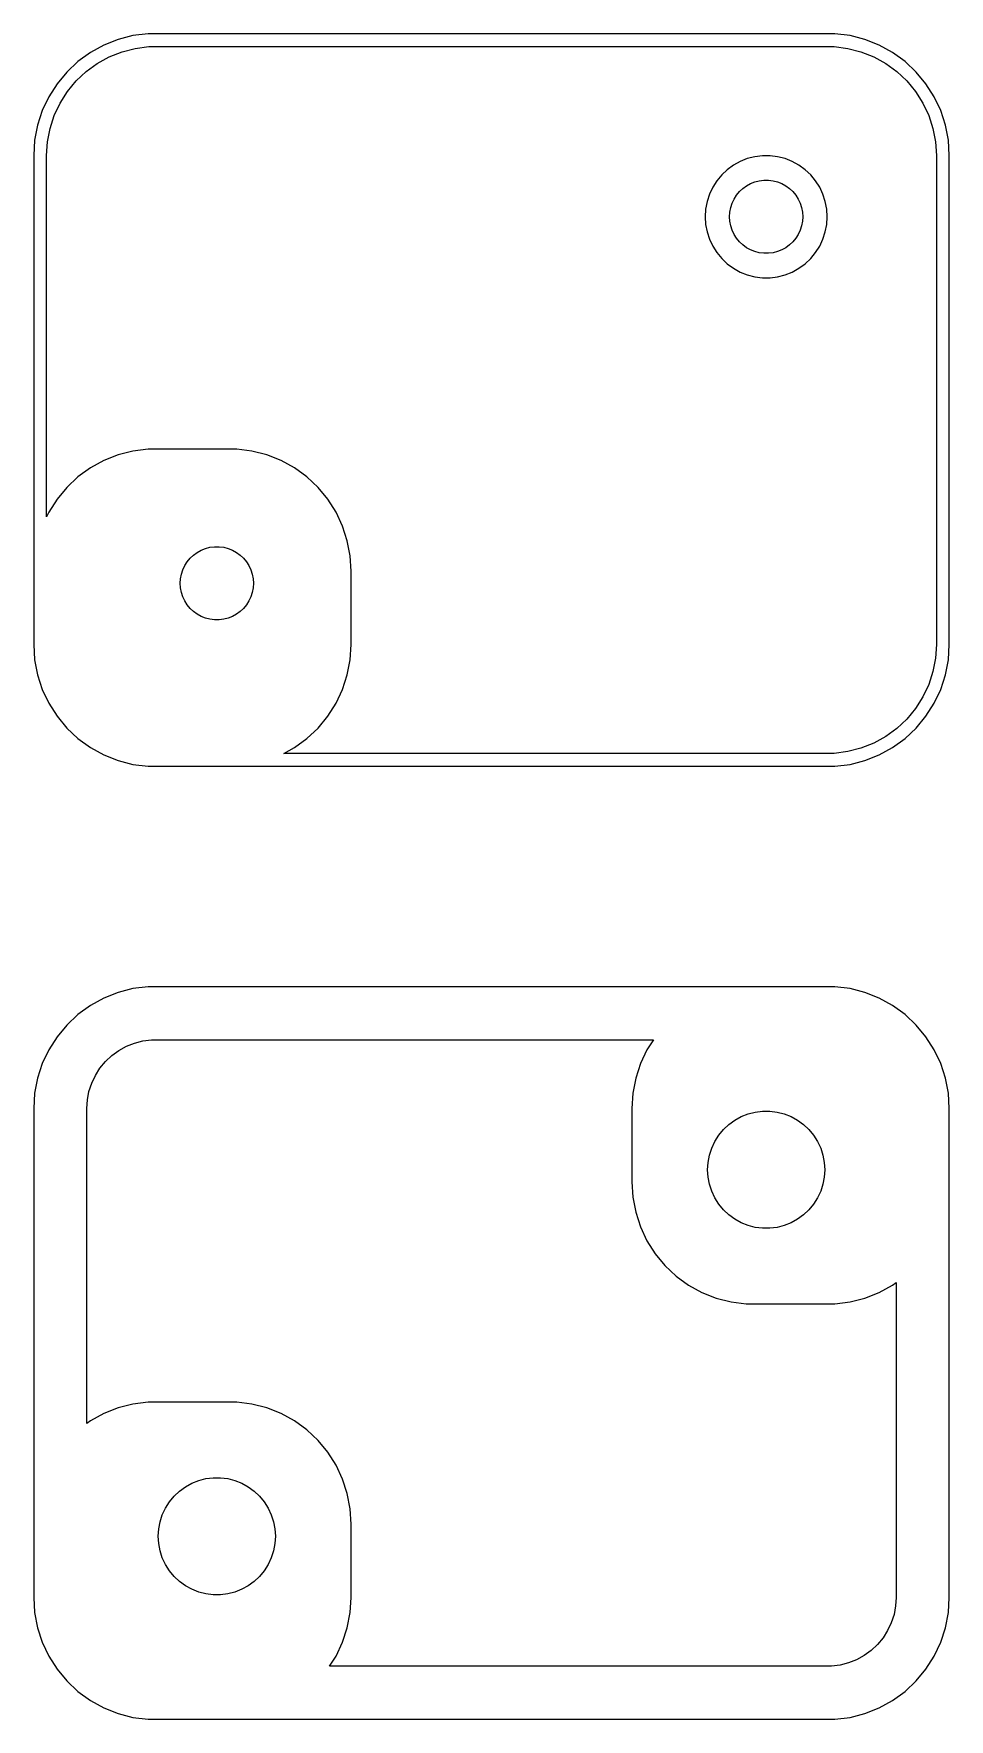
# Model space of a CAD drawing. Header units: metres. Extents: x -18.8 to 18.8, y 63 to 132.
import ezdxf

# ---------------------------------------------------------------- set-up
doc = ezdxf.new("R2010")
doc.units = ezdxf.units.M

msp = doc.modelspace()

# ---------------------------------------------------------------- linework, layer by layer
for p, q in [((-15.2951, 131.755), (-15.8789, 131.524)), ((-14.6869, 131.911), (-15.2951, 131.755)), ((-14.0639, 131.99), (-14.6869, 131.911)), ((14.0639, 131.99), (-14.0639, 131.99)), ((14.6869, 131.911), (14.0639, 131.99)), ((15.2951, 131.755), (14.6869, 131.911)), ((15.8789, 131.524), (15.2951, 131.755)), ((-16.4291, 131.222), (-16.9371, 130.853)), ((-15.8789, 131.524), (-16.4291, 131.222)), ((-15.6526, 131.043), (-15.1308, 131.25)), ((-15.1308, 131.25), (-14.5873, 131.389)), ((-14.5873, 131.389), (-14.0306, 131.46)), ((-14.0306, 131.46), (14.0306, 131.46)), ((14.0306, 131.46), (14.5873, 131.389)), ((14.5873, 131.389), (15.1308, 131.25)), ((15.1308, 131.25), (15.6526, 131.043)), ((16.4291, 131.222), (15.8789, 131.524)), ((16.9371, 130.853), (16.4291, 131.222)), ((-17.3948, 130.423), (-17.7951, 129.939)), ((-16.9371, 130.853), (-17.3948, 130.423)), ((-17.0074, 130.059), (-16.5983, 130.443)), ((-16.5983, 130.443), (-16.1444, 130.773)), ((-16.1444, 130.773), (-15.6526, 131.043)), ((15.6526, 131.043), (16.1444, 130.773)), ((16.1444, 130.773), (16.5983, 130.443)), ((16.5983, 130.443), (17.0074, 130.059)), ((17.3948, 130.423), (16.9371, 130.853)), ((17.7951, 129.939), (17.3948, 130.423)), ((-17.7951, 129.939), (-18.1315, 129.409)), ((-17.3651, 129.627), (-17.0074, 130.059)), ((17.0074, 130.059), (17.3651, 129.627)), ((18.1315, 129.409), (17.7951, 129.939)), ((-18.1315, 129.409), (-18.3989, 128.841)), ((-17.9047, 128.645), (-17.6658, 129.153)), ((-17.6658, 129.153), (-17.3651, 129.627)), ((17.3651, 129.627), (17.6658, 129.153)), ((17.6658, 129.153), (17.9047, 128.645)), ((18.3989, 128.841), (18.1315, 129.409)), ((-18.3989, 128.841), (-18.5929, 128.243)), ((-18.0782, 128.111), (-17.9047, 128.645)), ((17.9047, 128.645), (18.0782, 128.111)), ((18.5929, 128.243), (18.3989, 128.841)), ((-18.7106, 127.627), (-18.75, 127)), ((-18.5929, 128.243), (-18.7106, 127.627)), ((-18.1833, 127.56), (-18.0782, 128.111)), ((18.0782, 128.111), (18.1833, 127.56)), ((18.7106, 127.627), (18.5929, 128.243)), ((18.75, 127), (18.7106, 127.627)), ((-18.75, 127), (-18.75, 107)), ((-18.2185, 127), (-18.1833, 127.56)), ((-18.2185, 112.224), (-18.2185, 127)), ((10.7815, 126.956), (10.4774, 126.878)), ((11.093, 126.995), (10.7815, 126.956)), ((11.407, 126.995), (11.093, 126.995)), ((11.7184, 126.956), (11.407, 126.995)), ((12.0225, 126.878), (11.7184, 126.956)), ((18.1833, 127.56), (18.2185, 127)), ((18.2185, 127), (18.2185, 107)), ((18.75, 107), (18.75, 127)), ((9.65643, 126.426), (9.42757, 126.211)), ((9.91043, 126.611), (9.65643, 126.426)), ((10.1855, 126.762), (9.91043, 126.611)), ((10.4774, 126.878), (10.1855, 126.762)), ((12.3144, 126.762), (12.0225, 126.878)), ((12.5896, 126.611), (12.3144, 126.762)), ((12.8436, 126.426), (12.5896, 126.611)), ((13.0724, 126.211), (12.8436, 126.426)), ((9.05922, 125.704), (8.92555, 125.42)), ((9.22745, 125.969), (9.05922, 125.704)), ((9.42757, 126.211), (9.22745, 125.969)), ((10.1565, 125.527), (10.2939, 125.656)), ((10.2939, 125.656), (10.4463, 125.766)), ((10.4463, 125.766), (10.6113, 125.857)), ((10.6113, 125.857), (10.7865, 125.927)), ((10.7865, 125.927), (10.9689, 125.973)), ((10.9689, 125.973), (11.1558, 125.997)), ((11.1558, 125.997), (11.3442, 125.997)), ((11.3442, 125.997), (11.5311, 125.973)), ((11.5311, 125.973), (11.7135, 125.927)), ((11.7135, 125.927), (11.8887, 125.857)), ((11.8887, 125.857), (12.0537, 125.766)), ((12.0537, 125.766), (12.2061, 125.656)), ((12.2061, 125.656), (12.3434, 125.527)), ((13.2725, 125.969), (13.0724, 126.211)), ((13.4408, 125.704), (13.2725, 125.969)), ((13.5744, 125.42), (13.4408, 125.704)), ((8.82854, 125.122), (8.7697, 124.813)), ((8.92555, 125.42), (8.82854, 125.122)), ((9.76183, 124.688), (9.79712, 124.873)), ((9.79712, 124.873), (9.85533, 125.052)), ((9.85533, 125.052), (9.93553, 125.223)), ((9.93553, 125.223), (10.0365, 125.382)), ((10.0365, 125.382), (10.1565, 125.527)), ((12.3434, 125.527), (12.4635, 125.382)), ((12.4635, 125.382), (12.5645, 125.223)), ((12.5645, 125.223), (12.6447, 125.052)), ((12.6447, 125.052), (12.7029, 124.873)), ((12.7029, 124.873), (12.7382, 124.688)), ((13.6714, 125.122), (13.5744, 125.42)), ((13.7303, 124.813), (13.6714, 125.122)), ((8.7697, 124.813), (8.75, 124.5)), ((8.75, 124.5), (8.7697, 124.187)), ((8.7697, 124.187), (8.82854, 123.878)), ((9.75, 124.5), (9.76183, 124.688)), ((9.76183, 124.312), (9.75, 124.5)), ((9.79712, 124.127), (9.76183, 124.312)), ((12.7382, 124.312), (12.7029, 124.127)), ((12.7382, 124.688), (12.75, 124.5)), ((12.75, 124.5), (12.7382, 124.312)), ((13.6714, 123.878), (13.7303, 124.187)), ((13.75, 124.5), (13.7303, 124.813)), ((13.7303, 124.187), (13.75, 124.5)), ((8.82854, 123.878), (8.92555, 123.58)), ((8.92555, 123.58), (9.05922, 123.296)), ((9.85533, 123.948), (9.79712, 124.127)), ((9.93553, 123.777), (9.85533, 123.948)), ((10.0365, 123.618), (9.93553, 123.777)), ((10.1565, 123.473), (10.0365, 123.618)), ((12.4635, 123.618), (12.3434, 123.473)), ((12.5645, 123.777), (12.4635, 123.618)), ((12.6447, 123.948), (12.5645, 123.777)), ((12.7029, 124.127), (12.6447, 123.948)), ((13.4408, 123.296), (13.5744, 123.58)), ((13.5744, 123.58), (13.6714, 123.878)), ((9.05922, 123.296), (9.22745, 123.031)), ((9.22745, 123.031), (9.42757, 122.789)), ((9.42757, 122.789), (9.65643, 122.574)), ((10.2939, 123.344), (10.1565, 123.473)), ((10.4463, 123.234), (10.2939, 123.344)), ((10.6113, 123.143), (10.4463, 123.234)), ((10.7865, 123.073), (10.6113, 123.143)), ((10.9689, 123.027), (10.7865, 123.073)), ((11.1558, 123.003), (10.9689, 123.027)), ((11.3442, 123.003), (11.1558, 123.003)), ((11.5311, 123.027), (11.3442, 123.003)), ((11.7135, 123.073), (11.5311, 123.027)), ((11.8887, 123.143), (11.7135, 123.073)), ((12.0537, 123.234), (11.8887, 123.143)), ((12.2061, 123.344), (12.0537, 123.234)), ((12.3434, 123.473), (12.2061, 123.344)), ((12.8436, 122.574), (13.0724, 122.789)), ((13.0724, 122.789), (13.2725, 123.031)), ((13.2725, 123.031), (13.4408, 123.296)), ((9.65643, 122.574), (9.91043, 122.389)), ((9.91043, 122.389), (10.1855, 122.238)), ((10.1855, 122.238), (10.4774, 122.122)), ((10.4774, 122.122), (10.7815, 122.044)), ((11.7184, 122.044), (12.0225, 122.122)), ((12.0225, 122.122), (12.3144, 122.238)), ((12.3144, 122.238), (12.5896, 122.389)), ((12.5896, 122.389), (12.8436, 122.574)), ((10.7815, 122.044), (11.093, 122.005)), ((11.093, 122.005), (11.407, 122.005)), ((11.407, 122.005), (11.7184, 122.044)), ((-15.8789, 114.524), (-16.4291, 114.222)), ((-15.2951, 114.755), (-15.8789, 114.524)), ((-14.6869, 114.911), (-15.2951, 114.755)), ((-14.0639, 114.99), (-14.6869, 114.911)), ((-10.436, 114.99), (-14.0639, 114.99)), ((-9.81308, 114.911), (-10.436, 114.99)), ((-9.20491, 114.755), (-9.81308, 114.911)), ((-8.62109, 114.524), (-9.20491, 114.755)), ((-8.07086, 114.222), (-8.62109, 114.524)), ((-16.9371, 113.853), (-17.3948, 113.423)), ((-16.4291, 114.222), (-16.9371, 113.853)), ((-7.56287, 113.853), (-8.07086, 114.222)), ((-7.10515, 113.423), (-7.56287, 113.853)), ((-17.3948, 113.423), (-17.7951, 112.939)), ((-6.70491, 112.939), (-7.10515, 113.423)), ((-17.7951, 112.939), (-18.1315, 112.409)), ((-6.36845, 112.409), (-6.70491, 112.939)), ((-18.1315, 112.409), (-18.2185, 112.224)), ((-6.1011, 111.841), (-6.36845, 112.409)), ((-5.90707, 111.243), (-6.1011, 111.841)), ((-5.78941, 110.627), (-5.90707, 111.243)), ((-12.5645, 110.223), (-12.4635, 110.382)), ((-12.4635, 110.382), (-12.3434, 110.527)), ((-12.3434, 110.527), (-12.2061, 110.656)), ((-12.2061, 110.656), (-12.0537, 110.766)), ((-12.0537, 110.766), (-11.8887, 110.857)), ((-11.8887, 110.857), (-11.7135, 110.927)), ((-11.7135, 110.927), (-11.5311, 110.973)), ((-11.5311, 110.973), (-11.3442, 110.997)), ((-11.3442, 110.997), (-11.1558, 110.997)), ((-11.1558, 110.997), (-10.9689, 110.973)), ((-10.9689, 110.973), (-10.7865, 110.927)), ((-10.7865, 110.927), (-10.6113, 110.857)), ((-10.6113, 110.857), (-10.4463, 110.766)), ((-10.4463, 110.766), (-10.2939, 110.656)), ((-10.2939, 110.656), (-10.1565, 110.527)), ((-10.1565, 110.527), (-10.0365, 110.382)), ((-10.0365, 110.382), (-9.93553, 110.223)), ((-5.75, 110), (-5.78941, 110.627)), ((-12.75, 109.5), (-12.7382, 109.688)), ((-12.7382, 109.688), (-12.7029, 109.873)), ((-12.7029, 109.873), (-12.6447, 110.052)), ((-12.6447, 110.052), (-12.5645, 110.223)), ((-9.93553, 110.223), (-9.85533, 110.052)), ((-9.85533, 110.052), (-9.79712, 109.873)), ((-9.79712, 109.873), (-9.76183, 109.688)), ((-9.76183, 109.688), (-9.75, 109.5)), ((-5.75, 107), (-5.75, 110)), ((-12.7382, 109.312), (-12.75, 109.5)), ((-12.7029, 109.127), (-12.7382, 109.312)), ((-12.6447, 108.948), (-12.7029, 109.127)), ((-9.79712, 109.127), (-9.85533, 108.948)), ((-9.76183, 109.312), (-9.79712, 109.127)), ((-9.75, 109.5), (-9.76183, 109.312)), ((-12.5645, 108.777), (-12.6447, 108.948)), ((-12.4635, 108.618), (-12.5645, 108.777)), ((-12.3434, 108.473), (-12.4635, 108.618)), ((-12.2061, 108.344), (-12.3434, 108.473)), ((-12.0537, 108.234), (-12.2061, 108.344)), ((-10.2939, 108.344), (-10.4463, 108.234)), ((-10.1565, 108.473), (-10.2939, 108.344)), ((-10.0365, 108.618), (-10.1565, 108.473)), ((-9.93553, 108.777), (-10.0365, 108.618)), ((-9.85533, 108.948), (-9.93553, 108.777)), ((-11.8887, 108.143), (-12.0537, 108.234)), ((-11.7135, 108.073), (-11.8887, 108.143)), ((-11.5311, 108.027), (-11.7135, 108.073)), ((-11.3442, 108.003), (-11.5311, 108.027)), ((-11.1558, 108.003), (-11.3442, 108.003)), ((-10.9689, 108.027), (-11.1558, 108.003)), ((-10.7865, 108.073), (-10.9689, 108.027)), ((-10.6113, 108.143), (-10.7865, 108.073)), ((-10.4463, 108.234), (-10.6113, 108.143)), ((-18.75, 107), (-18.7106, 106.373)), ((-5.78941, 106.373), (-5.75, 107)), ((18.2185, 107), (18.1833, 106.44)), ((18.7106, 106.373), (18.75, 107)), ((-18.7106, 106.373), (-18.5929, 105.757)), ((-5.90707, 105.757), (-5.78941, 106.373)), ((18.1833, 106.44), (18.0782, 105.889)), ((18.5929, 105.757), (18.7106, 106.373)), ((-18.5929, 105.757), (-18.3989, 105.159)), ((-6.1011, 105.159), (-5.90707, 105.757)), ((18.0782, 105.889), (17.9047, 105.355)), ((18.3989, 105.159), (18.5929, 105.757)), ((-18.3989, 105.159), (-18.1315, 104.591)), ((-6.36845, 104.591), (-6.1011, 105.159)), ((17.9047, 105.355), (17.6658, 104.847)), ((18.1315, 104.591), (18.3989, 105.159)), ((-18.1315, 104.591), (-17.7951, 104.061)), ((-6.70491, 104.061), (-6.36845, 104.591)), ((17.3651, 104.373), (17.0074, 103.941)), ((17.6658, 104.847), (17.3651, 104.373)), ((17.7951, 104.061), (18.1315, 104.591)), ((-17.7951, 104.061), (-17.3948, 103.577)), ((-17.3948, 103.577), (-16.9371, 103.147)), ((-7.56287, 103.147), (-7.10515, 103.577)), ((-7.10515, 103.577), (-6.70491, 104.061)), ((16.5983, 103.557), (16.1444, 103.227)), ((17.0074, 103.941), (16.5983, 103.557)), ((16.9371, 103.147), (17.3948, 103.577)), ((17.3948, 103.577), (17.7951, 104.061)), ((-16.9371, 103.147), (-16.4291, 102.778)), ((-8.07086, 102.778), (-7.56287, 103.147)), ((15.6526, 102.957), (15.1308, 102.75)), ((16.1444, 103.227), (15.6526, 102.957)), ((16.4291, 102.778), (16.9371, 103.147)), ((-16.4291, 102.778), (-15.8789, 102.476)), ((-15.8789, 102.476), (-15.2951, 102.245)), ((-15.2951, 102.245), (-14.6869, 102.089)), ((-8.50392, 102.54), (-8.07086, 102.778)), ((14.0306, 102.54), (-8.50392, 102.54)), ((14.5873, 102.611), (14.0306, 102.54)), ((15.1308, 102.75), (14.5873, 102.611)), ((14.6869, 102.089), (15.2951, 102.245)), ((15.2951, 102.245), (15.8789, 102.476)), ((15.8789, 102.476), (16.4291, 102.778)), ((-14.6869, 102.089), (-14.0639, 102.01)), ((-14.0639, 102.01), (14.0639, 102.01)), ((14.0639, 102.01), (14.6869, 102.089)), ((-15.8789, 92.5241), (-16.4291, 92.2216)), ((-15.2951, 92.7553), (-15.8789, 92.5241)), ((-14.6869, 92.9114), (-15.2951, 92.7553)), ((-14.0639, 92.9901), (-14.6869, 92.9114)), ((14.0639, 92.9901), (-14.0639, 92.9901)), ((14.6869, 92.9114), (14.0639, 92.9901)), ((15.2951, 92.7553), (14.6869, 92.9114)), ((15.8789, 92.5241), (15.2951, 92.7553)), ((16.4291, 92.2216), (15.8789, 92.5241)), ((-16.9371, 91.8526), (-17.3948, 91.4227)), ((-16.4291, 92.2216), (-16.9371, 91.8526)), ((16.9371, 91.8526), (16.4291, 92.2216)), ((17.3948, 91.4227), (16.9371, 91.8526)), ((-17.3948, 91.4227), (-17.7951, 90.9389)), ((17.7951, 90.9389), (17.3948, 91.4227)), ((-18.1315, 90.4088), (-18.3989, 89.8406)), ((-17.7951, 90.9389), (-18.1315, 90.4088)), ((-15.5497, 90.1755), (-15.2628, 90.3839)), ((-15.2628, 90.3839), (-14.9521, 90.5547)), ((-14.9521, 90.5547), (-14.6225, 90.6852)), ((-14.6225, 90.6852), (-14.2791, 90.7734)), ((-14.2791, 90.7734), (-13.9273, 90.8178)), ((-13.9273, 90.8178), (6.62805, 90.8178)), ((6.36845, 90.4088), (6.1011, 89.8406)), ((6.62805, 90.8178), (6.36845, 90.4088)), ((18.1315, 90.4088), (17.7951, 90.9389)), ((18.3989, 89.8406), (18.1315, 90.4088)), ((-18.3989, 89.8406), (-18.5929, 89.2434)), ((-16.0342, 89.6595), (-15.8082, 89.9328)), ((-15.8082, 89.9328), (-15.5497, 90.1755)), ((6.1011, 89.8406), (5.90707, 89.2434)), ((18.5929, 89.2434), (18.3989, 89.8406)), ((-18.5929, 89.2434), (-18.7106, 88.6267)), ((-16.4847, 88.7021), (-16.3751, 89.0394)), ((-16.3751, 89.0394), (-16.2242, 89.3602)), ((-16.2242, 89.3602), (-16.0342, 89.6595)), ((5.90707, 89.2434), (5.78941, 88.6267)), ((18.7106, 88.6267), (18.5929, 89.2434)), ((-18.7106, 88.6267), (-18.75, 88)), ((-16.5734, 88), (-16.5511, 88.3539)), ((-16.5511, 88.3539), (-16.4847, 88.7021)), ((5.78941, 88.6267), (5.75, 88)), ((18.75, 88), (18.7106, 88.6267)), ((-18.75, 88), (-18.75, 68)), ((-16.5734, 75.1168), (-16.5734, 88)), ((5.75, 88), (5.75, 85)), ((9.964, 87.5264), (10.2281, 87.6716)), ((10.2281, 87.6716), (10.5083, 87.7825)), ((10.5083, 87.7825), (10.8003, 87.8575)), ((10.8003, 87.8575), (11.0993, 87.8953)), ((11.0993, 87.8953), (11.4007, 87.8953)), ((11.4007, 87.8953), (11.6997, 87.8575)), ((11.6997, 87.8575), (11.9916, 87.7825)), ((11.9916, 87.7825), (12.2719, 87.6716)), ((12.2719, 87.6716), (12.536, 87.5264)), ((18.75, 68), (18.75, 88)), ((9.30835, 86.9107), (9.50047, 87.1429)), ((9.50047, 87.1429), (9.72017, 87.3492)), ((9.72017, 87.3492), (9.964, 87.5264)), ((12.536, 87.5264), (12.7798, 87.3492)), ((12.7798, 87.3492), (12.9995, 87.1429)), ((12.9995, 87.1429), (13.1916, 86.9107)), ((8.9254, 86.0968), (9.01852, 86.3835)), ((9.01852, 86.3835), (9.14685, 86.6562)), ((9.14685, 86.6562), (9.30835, 86.9107)), ((13.1916, 86.9107), (13.3531, 86.6562)), ((13.3531, 86.6562), (13.4815, 86.3835)), ((13.4815, 86.3835), (13.5746, 86.0968)), ((8.84999, 85.5), (8.86891, 85.8008)), ((8.86891, 85.8008), (8.9254, 86.0968)), ((13.5746, 86.0968), (13.6311, 85.8008)), ((13.6311, 85.8008), (13.65, 85.5)), ((5.75, 85), (5.78941, 84.3733)), ((8.86891, 85.1992), (8.84999, 85.5)), ((8.9254, 84.9031), (8.86891, 85.1992)), ((9.01852, 84.6165), (8.9254, 84.9031)), ((13.5746, 84.9031), (13.4815, 84.6165)), ((13.6311, 85.1992), (13.5746, 84.9031)), ((13.65, 85.5), (13.6311, 85.1992)), ((5.78941, 84.3733), (5.90707, 83.7565)), ((9.14685, 84.3438), (9.01852, 84.6165)), ((9.30835, 84.0893), (9.14685, 84.3438)), ((13.3531, 84.3438), (13.1916, 84.0893)), ((13.4815, 84.6165), (13.3531, 84.3438)), ((5.90707, 83.7565), (6.1011, 83.1594)), ((9.50047, 83.8571), (9.30835, 84.0893)), ((9.72017, 83.6508), (9.50047, 83.8571)), ((9.964, 83.4736), (9.72017, 83.6508)), ((10.2281, 83.3284), (9.964, 83.4736)), ((12.536, 83.4736), (12.2719, 83.3284)), ((12.7798, 83.6508), (12.536, 83.4736)), ((12.9995, 83.8571), (12.7798, 83.6508)), ((13.1916, 84.0893), (12.9995, 83.8571)), ((6.1011, 83.1594), (6.36845, 82.5912)), ((10.5083, 83.2175), (10.2281, 83.3284)), ((10.8003, 83.1425), (10.5083, 83.2175)), ((11.0993, 83.1047), (10.8003, 83.1425)), ((11.4007, 83.1047), (11.0993, 83.1047)), ((11.6997, 83.1425), (11.4007, 83.1047)), ((11.9916, 83.2175), (11.6997, 83.1425)), ((12.2719, 83.3284), (11.9916, 83.2175)), ((6.36845, 82.5912), (6.70491, 82.0611)), ((6.70491, 82.0611), (7.10515, 81.5773)), ((7.10515, 81.5773), (7.56287, 81.1474)), ((7.56287, 81.1474), (8.07086, 80.7784)), ((8.07086, 80.7784), (8.62109, 80.4759)), ((15.8789, 80.4759), (16.4291, 80.7784)), ((16.4291, 80.7784), (16.5734, 80.8832)), ((16.5734, 80.8832), (16.5734, 68)), ((8.62109, 80.4759), (9.20491, 80.2447)), ((9.20491, 80.2447), (9.81308, 80.0886)), ((9.81308, 80.0886), (10.436, 80.0099)), ((14.0639, 80.0099), (14.6869, 80.0886)), ((14.6869, 80.0886), (15.2951, 80.2447)), ((15.2951, 80.2447), (15.8789, 80.4759)), ((10.436, 80.0099), (14.0639, 80.0099)), ((-14.6869, 75.9114), (-15.2951, 75.7553)), ((-14.0639, 75.9901), (-14.6869, 75.9114)), ((-10.436, 75.9901), (-14.0639, 75.9901)), ((-9.81308, 75.9114), (-10.436, 75.9901)), ((-9.20491, 75.7553), (-9.81308, 75.9114)), ((-16.4291, 75.2216), (-16.5734, 75.1168)), ((-15.8789, 75.5241), (-16.4291, 75.2216)), ((-15.2951, 75.7553), (-15.8789, 75.5241)), ((-8.62109, 75.5241), (-9.20491, 75.7553)), ((-8.07086, 75.2216), (-8.62109, 75.5241)), ((-7.56287, 74.8526), (-8.07086, 75.2216)), ((-7.10515, 74.4227), (-7.56287, 74.8526)), ((-6.70491, 73.9389), (-7.10515, 74.4227)), ((-6.36845, 73.4088), (-6.70491, 73.9389)), ((-6.1011, 72.8406), (-6.36845, 73.4088)), ((-12.7798, 72.3492), (-12.536, 72.5264)), ((-12.536, 72.5264), (-12.2719, 72.6716)), ((-12.2719, 72.6716), (-11.9916, 72.7825)), ((-11.9916, 72.7825), (-11.6997, 72.8575)), ((-11.6997, 72.8575), (-11.4007, 72.8953)), ((-11.4007, 72.8953), (-11.0993, 72.8953)), ((-11.0993, 72.8953), (-10.8003, 72.8575)), ((-10.8003, 72.8575), (-10.5083, 72.7825)), ((-10.5083, 72.7825), (-10.2281, 72.6716)), ((-10.2281, 72.6716), (-9.964, 72.5264)), ((-9.964, 72.5264), (-9.72017, 72.3492)), ((-5.90707, 72.2435), (-6.1011, 72.8406)), ((-13.3531, 71.6562), (-13.1916, 71.9107)), ((-13.1916, 71.9107), (-12.9995, 72.1429)), ((-12.9995, 72.1429), (-12.7798, 72.3492)), ((-9.72017, 72.3492), (-9.50047, 72.1429)), ((-9.50047, 72.1429), (-9.30835, 71.9107)), ((-9.30835, 71.9107), (-9.14685, 71.6562)), ((-5.78941, 71.6267), (-5.90707, 72.2435)), ((-13.6311, 70.8008), (-13.5746, 71.0969)), ((-13.5746, 71.0969), (-13.4815, 71.3835)), ((-13.4815, 71.3835), (-13.3531, 71.6562)), ((-9.14685, 71.6562), (-9.01852, 71.3835)), ((-9.01852, 71.3835), (-8.9254, 71.0969)), ((-8.9254, 71.0969), (-8.86891, 70.8008)), ((-5.75, 71), (-5.78941, 71.6267)), ((-13.65, 70.5), (-13.6311, 70.8008)), ((-13.6311, 70.1992), (-13.65, 70.5)), ((-8.86891, 70.8008), (-8.84999, 70.5)), ((-8.84999, 70.5), (-8.86891, 70.1992)), ((-5.75, 68), (-5.75, 71)), ((-13.5746, 69.9032), (-13.6311, 70.1992)), ((-13.4815, 69.6165), (-13.5746, 69.9032)), ((-8.9254, 69.9032), (-9.01852, 69.6165)), ((-8.86891, 70.1992), (-8.9254, 69.9032)), ((-13.3531, 69.3438), (-13.4815, 69.6165)), ((-13.1916, 69.0893), (-13.3531, 69.3438)), ((-12.9995, 68.8571), (-13.1916, 69.0893)), ((-9.30835, 69.0893), (-9.50047, 68.8571)), ((-9.14685, 69.3438), (-9.30835, 69.0893)), ((-9.01852, 69.6165), (-9.14685, 69.3438)), ((-12.7798, 68.6508), (-12.9995, 68.8571)), ((-12.536, 68.4736), (-12.7798, 68.6508)), ((-12.2719, 68.3284), (-12.536, 68.4736)), ((-11.9916, 68.2175), (-12.2719, 68.3284)), ((-10.2281, 68.3284), (-10.5083, 68.2175)), ((-9.964, 68.4736), (-10.2281, 68.3284)), ((-9.72017, 68.6508), (-9.964, 68.4736)), ((-9.50047, 68.8571), (-9.72017, 68.6508)), ((-18.75, 68), (-18.7106, 67.3733)), ((-11.6997, 68.1425), (-11.9916, 68.2175)), ((-11.4007, 68.1047), (-11.6997, 68.1425)), ((-11.0993, 68.1047), (-11.4007, 68.1047)), ((-10.8003, 68.1425), (-11.0993, 68.1047)), ((-10.5083, 68.2175), (-10.8003, 68.1425)), ((-5.78941, 67.3733), (-5.75, 68)), ((16.5511, 67.6461), (16.4847, 67.2979)), ((16.5734, 68), (16.5511, 67.6461)), ((18.7106, 67.3733), (18.75, 68)), ((-18.7106, 67.3733), (-18.5929, 66.7566)), ((-5.90707, 66.7566), (-5.78941, 67.3733)), ((16.3751, 66.9606), (16.2242, 66.6398)), ((16.4847, 67.2979), (16.3751, 66.9606)), ((18.5929, 66.7566), (18.7106, 67.3733)), ((-18.5929, 66.7566), (-18.3989, 66.1594)), ((-6.1011, 66.1594), (-5.90707, 66.7566)), ((16.0342, 66.3405), (15.8082, 66.0672)), ((16.2242, 66.6398), (16.0342, 66.3405)), ((18.3989, 66.1594), (18.5929, 66.7566)), ((-18.3989, 66.1594), (-18.1315, 65.5912)), ((-18.1315, 65.5912), (-17.7951, 65.0611)), ((-6.62805, 65.1822), (-6.36845, 65.5912)), ((-6.36845, 65.5912), (-6.1011, 66.1594)), ((15.2628, 65.6161), (14.9521, 65.4453)), ((15.5497, 65.8245), (15.2628, 65.6161)), ((15.8082, 66.0672), (15.5497, 65.8245)), ((17.7951, 65.0611), (18.1315, 65.5912)), ((18.1315, 65.5912), (18.3989, 66.1594)), ((-17.7951, 65.0611), (-17.3948, 64.5773)), ((13.9273, 65.1822), (-6.62805, 65.1822)), ((14.2791, 65.2266), (13.9273, 65.1822)), ((14.6225, 65.3148), (14.2791, 65.2266)), ((14.9521, 65.4453), (14.6225, 65.3148)), ((17.3948, 64.5773), (17.7951, 65.0611)), ((-17.3948, 64.5773), (-16.9371, 64.1474)), ((16.9371, 64.1474), (17.3948, 64.5773)), ((-16.9371, 64.1474), (-16.4291, 63.7784)), ((-16.4291, 63.7784), (-15.8789, 63.4759)), ((-15.8789, 63.4759), (-15.2951, 63.2447)), ((15.2951, 63.2447), (15.8789, 63.4759)), ((15.8789, 63.4759), (16.4291, 63.7784)), ((16.4291, 63.7784), (16.9371, 64.1474)), ((-15.2951, 63.2447), (-14.6869, 63.0886)), ((-14.6869, 63.0886), (-14.0639, 63.0099)), ((-14.0639, 63.0099), (14.0639, 63.0099)), ((14.0639, 63.0099), (14.6869, 63.0886)), ((14.6869, 63.0886), (15.2951, 63.2447))]:
    msp.add_line(p, q)

doc.saveas('drawing.dxf')
